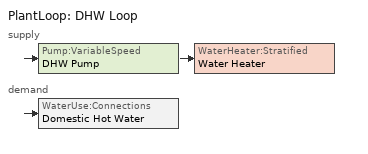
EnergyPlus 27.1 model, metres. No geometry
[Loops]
PlantLoop 'DHW Loop'
 supply: Pump:VariableSpeed 'DHW Pump' > WaterHeater:Stratified 'Water Heater'
 demand: WaterUse:Connections 'Domestic Hot Water'
[Building]
Water Heater DHW Plant Loop Example: North Axis {deg}=0; Terrain=Suburbs; Loads Convergence Tolerance Value {W}=0.04; Temperature Convergence Tolerance Value {deltaC}=0.04; Solar Distribution=FullInteriorAndExterior; Maximum Number of Warmup Days=25; Minimum Number of Warmup Days=6
[Site:Location]
CHICAGO_IL_USA_WMO_725300: Latitude {deg}=42; Longitude {deg}=-87.88; Time Zone {hr}=-6; Elevation {m}=190
[SizingPeriod:DesignDay] Day of Month=21; Humidity Condition Type=WetBulb; Barometric Pressure {Pa}=99063; Rain Indicator=No; Snow Indicator=No; Daylight Saving Time Indicator=No; Solar Model Indicator=ASHRAEClearSky
Name | Month | Day Type | Maximum Dry-Bulb Temperature {C} | Daily Dry-Bulb Temperature Range {deltaC} | Wetbulb or DewPoint at Maximum Dry-Bulb {C} | Wind Speed {m/s} | Wind Direction {deg} | Sky Clearness
CHICAGO Ann Htg 99% Condns DB | 1 | WinterDesignDay | -17.3 | 0 | -17.3 | 4.9 | 270 | 0
CHICAGO Ann Clg 1% Condns DB=>MWB | 7 | SummerDesignDay | 31.5 | 10.7 | 23 | 5.3 | 230 | 1
[Site:WaterMainsTemperature]
Calculation Method=Correlation; Annual Average Outdoor Air Temperature {C}=9.69; Maximum Difference In Monthly Average Outdoor Air Temperatures {deltaC}=28.1
[Sizing:Plant]
DHW Loop: Loop Type=Heating; Design Loop Exit Temperature {C}=82; Loop Design Temperature Difference {deltaC}=11
[PlantLoop]
DHW Loop: Fluid Type=Water; Plant Equipment Operation Scheme=DHW Loop Operation; Maximum Loop Temperature {C}=100; Minimum Loop Temperature {C}=3; Maximum Loop Flow Rate {m3/s}=Autosize; Minimum Loop Flow Rate {m3/s}=0; Plant Loop Volume {m3}=Autocalculate; Load Distribution Scheme=Optimal
[PlantEquipmentOperationSchemes]
DHW Loop Operation: Control Scheme 1=DHW Control Scheme; Control Scheme 1 Schedule=Always On
[PlantEquipmentOperation:HeatingLoad]
DHW Control Scheme: Load Range 1 Lower Limit {W}=0; Load Range 1 Upper Limit {W}=1e+07; Range 1 Equipment List=DHW Plant Equipment
[PlantEquipmentList]
DHW Plant Equipment: Water Heater
[SetpointManager:Scheduled]
DHW Loop Set Point Manager: Control Variable=Temperature; Schedule=Hot Water Set Point Temp Schedule; Setpoint Node or NodeList=Water Heater Use Loop Outlet Node
[Pump:VariableSpeed]
DHW Pump: Design Maximum Flow Rate {m3/s}=Autosize; Design Pump Head {Pa}=0; Design Power Consumption {W}=Autosize; Motor Efficiency=1; Fraction of Motor Inefficiencies to Fluid Stream=0; Coefficient 1 of the Part Load Performance Curve=0; Coefficient 2 of the Part Load Performance Curve=1; Coefficient 3 of the Part Load Performance Curve=0; Coefficient 4 of the Part Load Performance Curve=0; Design Minimum Flow Rate {m3/s}=0; Pump Control Type=Intermittent
[WaterHeater:Stratified]
Water Heater: Tank Volume {m3}=0.1893; Tank Height {m}=1.4; Tank Shape=VerticalCylinder; Maximum Temperature Limit {C}=82.2222; Heater Priority Control=MasterSlave; Heater 1 Setpoint Temperature Schedule=Hot Water Set Point Temp Schedule; Heater 1 Deadband Temperature Difference {deltaC}=2; Heater 1 Capacity {W}=4500; Heater 1 Height {m}=1; Heater 2 Setpoint Temperature Schedule=Hot Water Set Point Temp Schedule; Heater 2 Deadband Temperature Difference {deltaC}=5; Heater 2 Capacity {W}=4500; Heater 2 Height {m}=0; Heater Fuel Type=Electricity; Heater Thermal Efficiency=0.98; Off Cycle Parasitic Fuel Consumption Rate {W}=10; Off Cycle Parasitic Fuel Type=Electricity; Off Cycle Parasitic Heat Fraction to Tank=0; On Cycle Parasitic Fuel Consumption Rate {W}=10; On Cycle Parasitic Fuel Type=Electricity; On Cycle Parasitic Heat Fraction to Tank=0; Ambient Temperature Indicator=Schedule; Ambient Temperature Schedule=Ambient Temp Schedule; Uniform Skin Loss Coefficient per Unit Area to Ambient Temperature {W/m2-K}=0.846; Use Side Effectiveness=1; Inlet Mode=Fixed; Use Side Design Flow Rate {m3/s}=Autosize; Number of Nodes=6; Additional Destratification Conductivity {W/m-K}=0.1; Node 1 Additional Loss Coefficient {W/K}=0.15; Node 6 Additional Loss Coefficient {W/K}=0.1
[WaterUse:Connections]
Domestic Hot Water: Drain Water Heat Exchanger Type=None; Water Use Equipment 1=Sinks; Water Use Equipment 2=Showers
[WaterUse:Equipment] Peak Flow Rate {m3/s}=0.000158; Target Temperature Schedule=Sinks and Showers Temp Schedule
Name | Flow Rate Fraction Schedule
Sinks | Sinks Flow Schedule
Showers | Showers Flow Schedule
[Schedule:Compact]
Always On: THROUGH: 12/31, FOR: AllDays, UNTIL: 24:00, 1
Ambient Temp Schedule: THROUGH: 12/31, FOR: AllDays, UNTIL: 24:00, 22
Hot Water Set Point Temp Schedule: THROUGH: 12/31, FOR: AllDays, UNTIL: 24:00, 48.89
Sinks and Showers Temp Schedule: THROUGH: 12/31, FOR: AllDays, UNTIL: 24:00, 40.56
Sinks Flow Schedule: THROUGH: 12/31, FOR: AllDays, UNTIL: 1:00, 0.003, UNTIL: 2:00, 0.001, UNTIL: 3:00, 0, UNTIL: 4:00, 0, UNTIL: 5:00, 0.001, UNTIL: 6:00, 0.028, UNTIL: 7:00, 0.105, UNTIL: 8:00, 0.1, UNTIL: 9:00, 0.081, UNTIL: 10:00, 0.059, UNTIL: 11:00, 0.051, UNTIL: 12:00, 0.037, UNTIL: 13:00, 0.031, UNTIL: 14:00, 0.026, UNTIL: 15:00, 0.023, UNTIL: 16:00, 0.033, UNTIL: 17:00, 0.041, UNTIL: 18:00, 0.063, UNTIL: 19:00, 0.075, UNTIL: 20:00, 0.066, UNTIL: 21:00, 0.059, UNTIL: 22:00, 0.046, UNTIL: 23:00, 0.046, UNTIL: 24:00, 0.025
Showers Flow Schedule: THROUGH: 12/31, FOR: AllDays, UNTIL: 3:00, 0, UNTIL: 5:00, 0.2, UNTIL: 7:00, 0, UNTIL: 7:10, 1, UNTIL: 10:00, 0, UNTIL: 10:30, 0.3, UNTIL: 13:00, 0, UNTIL: 13:10, 0.5, UNTIL: 16:00, 0, UNTIL: 22:00, 0.1, UNTIL: 24:00, 0
